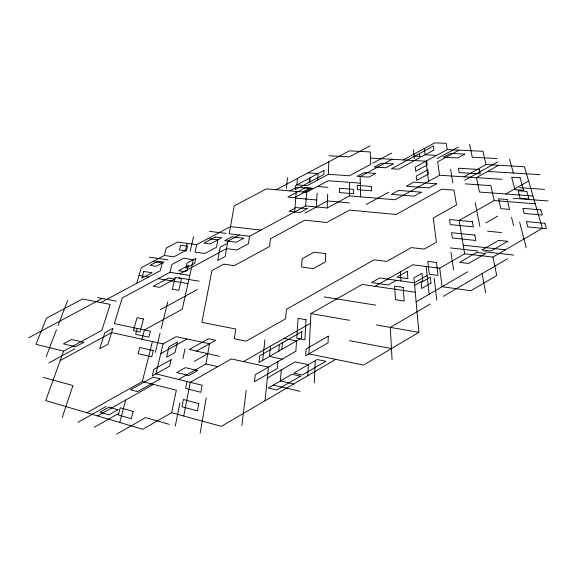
<?xml version="1.0" encoding="UTF-8"?>
<svg xmlns="http://www.w3.org/2000/svg" width="577" height="577" viewBox="0 0 577 577"><rect width="100%" height="100%" fill="white"/><g stroke="black" fill="none" stroke-linecap="round" stroke-linejoin="round"><path stroke-width="0.87" d="M360.337 183.154L328.147 180.752L306.618 192.292L266.343 188.895L234.204 205.902L229.213 233.772L249.509 236.245L305.695 205.939L327.224 207.972L327.7 194.074M297.407 178.459L296.866 184.878L307.065 185.686L328.371 174.304L328.796 161.798M314.314 382.912L315.266 360.639M307.772 375.735L308.334 364.671L295.143 361.88L267.353 378M415.26 292.222L362.161 284.439L310.938 313.599L308.883 353.91L363.611 365.061L418.895 332.345L413.954 277.883L422.032 273.238L422.797 280.703L414.639 285.42M316.376 206.948L317.076 193.172M317.747 179.981L318.071 173.583L307.93 172.876M309.236 182.26L309.503 178.149M309.899 181.906L310.159 177.795M305.695 205.939L306.618 192.292M281.295 369.907L280.364 380.971L293.643 384.008M294.595 211.932L296.318 191.427M281.821 349.388L282.384 342.817M278.806 351.119L279.391 344.534M277.926 361.613L277.306 368.494L254.45 381.722L255.265 374.689L295.864 351.256L296.564 340.913L283.949 338.447M265.067 400.748L268.449 367.08L231.341 358.923L190.244 382.32L183.71 415.995M270.555 346.106L269.517 356.456L282.203 359.139M286.38 188.549L287.461 177.723M262.686 360.373L264.922 339.803M241.828 425.581L246.228 390.247M249.509 236.245L248.398 243.739L236.83 250.007L226.559 248.629L179.793 273.851M200.176 433.19L206.227 397.87M178.596 379.45L205.924 363.964L209.538 343.755L176.115 336.679L163.096 343.906L111.57 332.568L60.224 360.553M186.984 381.52L185.606 388.444L200.854 392.288L202.116 385.241L155.956 373.874L163.096 343.906M175.285 426.093L179.959 402.876M63.636 351.141L35.947 344.318L46.405 318.237L82.54 299.001L110.178 304.411L101.79 330.419L63.636 351.141L45.72 400.589L142.75 429.288L171.657 412.678L176.346 390.232L142.324 381.541L86.81 412.743M182.931 358.714L185.022 348.732M260.883 230.115L230.504 226.581L196.707 244.626L195.04 252.084L204.929 253.469L216.447 247.273L217.89 239.837L208.045 238.575M190.158 251.399L193.547 236.721M187.071 243.335L185.311 250.721L173.843 256.844L164.322 255.452L141.307 267.706L136.691 283.35M155.364 352.41L160.06 333.282M161.199 328.645L167.756 301.944M142.324 381.541L152.429 341.562M137.254 328.45L135.631 334.314L148.852 337.184L150.388 331.234L114.34 323.603L122.274 297.905L169.941 272.279L171.917 264.475L183.515 258.258L193.338 259.7L182.26 309.193L144.423 329.972L141.942 339.254M119.72 422.472L125.714 400.041M164.322 255.452L166.299 248.052L177.579 242.066L196.707 244.626M62.215 417.474L72.947 385.53L43.513 377.43M46.081 356.939L56.445 329.806M58.104 325.464L67.675 300.408M335.706 359.377L221.359 426.345L171.657 412.678M430.233 304.014L390.326 327.383L392.057 359.615M443.338 296.333L507.457 258.777M416.132 301.85L467.702 271.796M375.072 286.329L412.771 264.771L439.724 268.218L464.694 253.808L492.938 257.09L542.337 228.297L524.457 166.746L486.022 164.582L463.973 176.822M427.11 275.503L414.409 282.831L379.587 277.955L371.538 282.542L388.227 284.951L396.334 280.299M116.604 434.149L145.534 417.604L169.212 424.362M243.472 361.591L310.448 323.286M485.863 222.967L497.756 216.166M94.217 427.29L118.977 413.255M535.218 203.796L494.2 200.544L459.112 220.436L464.694 253.808M505.748 194.002L528.611 181.041M77.989 422.314L106.24 406.396M97.571 415.923L153.453 384.383M194.319 361.31L207.756 353.73M196.281 351.205L215.625 340.336L208.513 338.713L189.249 349.511L219.44 356.305M464.629 180.327L497.778 161.885M160.774 353.651L187.056 338.995M498.622 165.289L476.472 177.637L479.458 192.04L532.96 196.029M502.098 179.31L439.58 175.228L395.086 199.75L349.446 195.906L327.224 207.972M366.409 204.424L388.768 192.17M160.493 309.654L197.399 289.503M437.128 158.603L458.39 146.991M458.982 150.157L437.604 161.856L439.58 175.228M48.98 362.875L74.822 348.811M486.022 164.582L482.999 151.304L447.262 149.602L415.245 167.049L415.707 171.275L427.182 165.008L426.641 160.839M305.219 212.992L327.462 200.947L349.453 202.909M403.265 159.923L434.798 142.851L446.216 143.348L447.262 149.602M392.165 159.295L360.214 176.526L360.582 196.844M239.282 234.998L227.901 241.121L225.153 256.491L217.666 260.544L220.176 247.237L227.511 243.292M372.807 163.212L391.718 153.049M28.85 337.696L102.194 298.46M302.882 191.982L309.777 188.29L296.672 187.222L289.813 190.879M100.809 302.579L160.247 270.728L162.31 263.004L152.847 261.561M276.181 189.725L349.424 150.849L370.254 151.931L370.701 164.344L349.438 175.776L328.371 174.304M370.037 145.916L349.431 156.886L329.005 155.74M436.652 155.379L425.155 154.787L424.347 148.505M496.941 158.516L472.246 157.232L469.577 144.365M414.762 156.107L422.003 156.497L433.933 150.02L433.356 146.031L391.451 168.744L398.628 169.191L419.962 157.608L419.479 153.554M370.477 158.076L425.977 161.199L428.56 181.301M487.579 171.441L539.928 174.622M465.293 183.868L490.818 185.65L494.2 200.544M519.675 187.669L544.544 189.407M513.443 198.3L548.15 200.976M317.415 186.508L327.924 187.345M295.756 198.113L316.73 199.988M487.565 231.175L501.492 232.567M463.244 245.153L505.416 249.819M450.32 247.908L477.857 251.031M484.904 251.824L513.739 255.099M209.545 231.37L225.982 233.375M149.255 257.097L168.087 259.917M169.941 272.279L189.811 275.453M324.195 296.917L375.742 305.154M178.841 277.862L199.137 281.172M139.021 275.445L148.505 277.025M158.134 278.626L187.987 283.595M310.938 313.599L349.503 320.3M376.449 324.974L418.895 332.345M349.511 340.675L391.466 348.573M97.592 297.573L116.237 301.151M205.924 363.964L217.745 366.662M273.31 385.09L300.04 391.314M509.592 159.173L513.314 173.006M519.603 222.109L526.246 247.778M511.554 217.392L513.588 225.585M492.938 257.09L496.754 275.51L470.875 290.75L442.105 286.719L439.724 268.218M475.232 202.751L479.884 226.386M482.091 273.635L485.683 292.827M450.536 169.191L452.844 183.003M450.954 252.214L453.587 269.993M434.171 278.085L436.796 300.163M413.356 149.796L414.322 158.632M426.122 266.48L429.165 294.256M400.287 271.904L400.943 280.949M349.438 182.339L349.446 195.906M339.492 188.261L339.42 192.588L353.427 193.742L353.398 189.364L339.492 188.261M328.263 336.175L328.082 342.774L305.738 355.735L306.113 348.984L328.263 336.175M325.666 253.628L325.392 261.871L313.232 268.651L301.562 267.014L302.117 258.756L314.068 252.142L325.666 253.628M323.942 170.46L323.776 174.506L295.258 189.718L295.612 185.542L323.942 170.46M306.048 319.759L304.908 339.73L296.751 338.151L298.085 318.331L306.048 319.759M301.793 331.696L301.396 338.136L258.979 362.507L259.744 355.785L301.793 331.696M286.394 309.344L285.601 318.8L246.184 341.137L234.334 338.728L235.777 329.013L201.878 322.37L211.925 270.599L223.775 264.158L234.262 265.694L269.574 246.451L270.462 238.806L304.728 220.19L326.726 222.506L349.453 210.078L396.147 214.485L441.65 189.22L454.041 190.143L456.515 204.936L433.277 217.998L436.385 242.181L424.225 249.105L411.213 247.591L386.77 261.446L374.12 259.823L286.394 309.344M198.841 403.547L197.522 410.911L181.979 406.742L183.414 399.508L198.841 403.547M177.377 342.096L175.105 352.424L166.609 357.17L169.003 346.763L177.377 342.096M195.769 258.395L194.68 263.336L185.967 268.031L187.121 263.047L195.769 258.395M171.117 359.68L169.667 366.164L152.278 375.944L153.871 369.345L171.117 359.68M188.333 265.507L187.193 270.454L184.914 271.688L178.682 270.707L188.333 265.507M181.582 278.503L178.812 290.325L172.343 289.207L175.206 277.465L181.582 278.503M187.525 246.134L186.4 250.872L179.461 249.899L180.623 245.189L187.525 246.134M153.302 350.556L151.737 356.831L138.098 353.658L139.749 347.477L153.302 350.556M133.143 411.444L131.296 418.714L118.263 414.942L120.204 407.78L133.143 411.444M143.493 318.994L139.944 332.056L133.424 330.657L137.066 317.696L143.493 318.994M143.723 271.529L141.791 278.201L152.09 272.69L143.723 271.529M112.861 328.385L107.964 344.253L99.713 348.768L104.798 332.77L112.861 328.385M300.437 376.117L276.708 389.987L268.298 388.004L291.933 374.235L300.437 376.117M325.789 361.296L302.384 374.978L293.873 373.103L317.184 359.514L325.789 361.296M507.724 241.316L491.027 251.009L481.983 249.992L498.622 240.357L507.724 241.316M476.609 252.502L459.559 262.376L468.517 263.473L485.632 253.534L476.609 252.502M430.976 283.105L421.715 288.471L421.116 282.492L430.305 277.176L430.976 283.105M407.283 271.269L397.019 277.148L407.889 278.648L407.283 271.269M197.615 370.557L188.867 375.519L176.685 372.583L185.376 367.679L197.615 370.557M117.989 409.749L108.945 414.87L99.972 412.252L108.974 407.182L117.989 409.749M160.197 378.916L137.622 391.653L130.568 389.778L153.049 377.134L160.197 378.916M421.311 192.191L414.127 196.166L391.466 194.334L398.584 190.432L421.311 192.191M436.508 183.789L429.036 187.922L406.244 186.227L413.644 182.159L436.508 183.789M427.802 169.789L416.233 176.122L416.709 180.478L428.358 174.081L427.802 169.789M464.723 154.117L457.749 157.947L443.417 157.189L450.356 153.395L464.723 154.117M83.708 342.312L75.544 346.755L63.441 343.856L71.541 339.471L83.708 342.312M243.71 238.258L236.397 242.203L224.684 240.71L231.954 236.801L243.71 238.258M174.874 279.023L159.526 287.317L153.258 286.228L168.556 277.984L174.874 279.023M307.332 208.643L300.213 212.487L289.019 211.377L296.102 207.561L307.332 208.643M375.656 173.403L368.782 177.125L357.199 176.317L364.044 172.631L375.656 173.403M393.182 163.926L386.035 167.792L374.372 167.063L381.484 163.233L393.182 163.926M215.372 237.003L203.861 243.155L210.151 243.984L221.705 237.796L215.372 237.003M312.186 188.152L294.436 197.659L287.887 197.074L305.586 187.619L312.186 188.152M157.925 261.186L150.121 265.341L156.158 266.293L163.991 262.109L157.925 261.186M479.343 169.472L458.383 168.217L459.169 172.573L480.288 173.893L479.343 169.472M520.093 177.766L511.648 177.233L514.944 189.667L523.577 190.28L520.093 177.766M526.772 191.384L518.096 190.763L520.137 198.344L528.936 199.022L526.772 191.384M371.487 186.429L357.322 185.347L357.372 189.682L371.646 190.814L371.487 186.429M507.104 199.476L498.528 198.805L500.843 208.672L509.57 209.408L507.104 199.476M540.837 209.855L522.834 208.362L524.204 213.468L542.373 215.026L540.837 209.855M544.825 223.292L526.397 221.611L527.832 226.927L546.419 228.687L544.825 223.292M472.368 221.691L449.533 219.534L450.312 224.604L473.335 226.862L472.368 221.691M474.878 235.113L451.553 232.704L452.361 237.984L475.888 240.494L474.878 235.113M436.457 262.499L427.838 261.424L429.288 274.291L438.08 275.46L436.457 262.499M403.193 287.375L394.618 286.134L395.469 299.694L404.21 301.035L403.193 287.375"/></g></svg>
